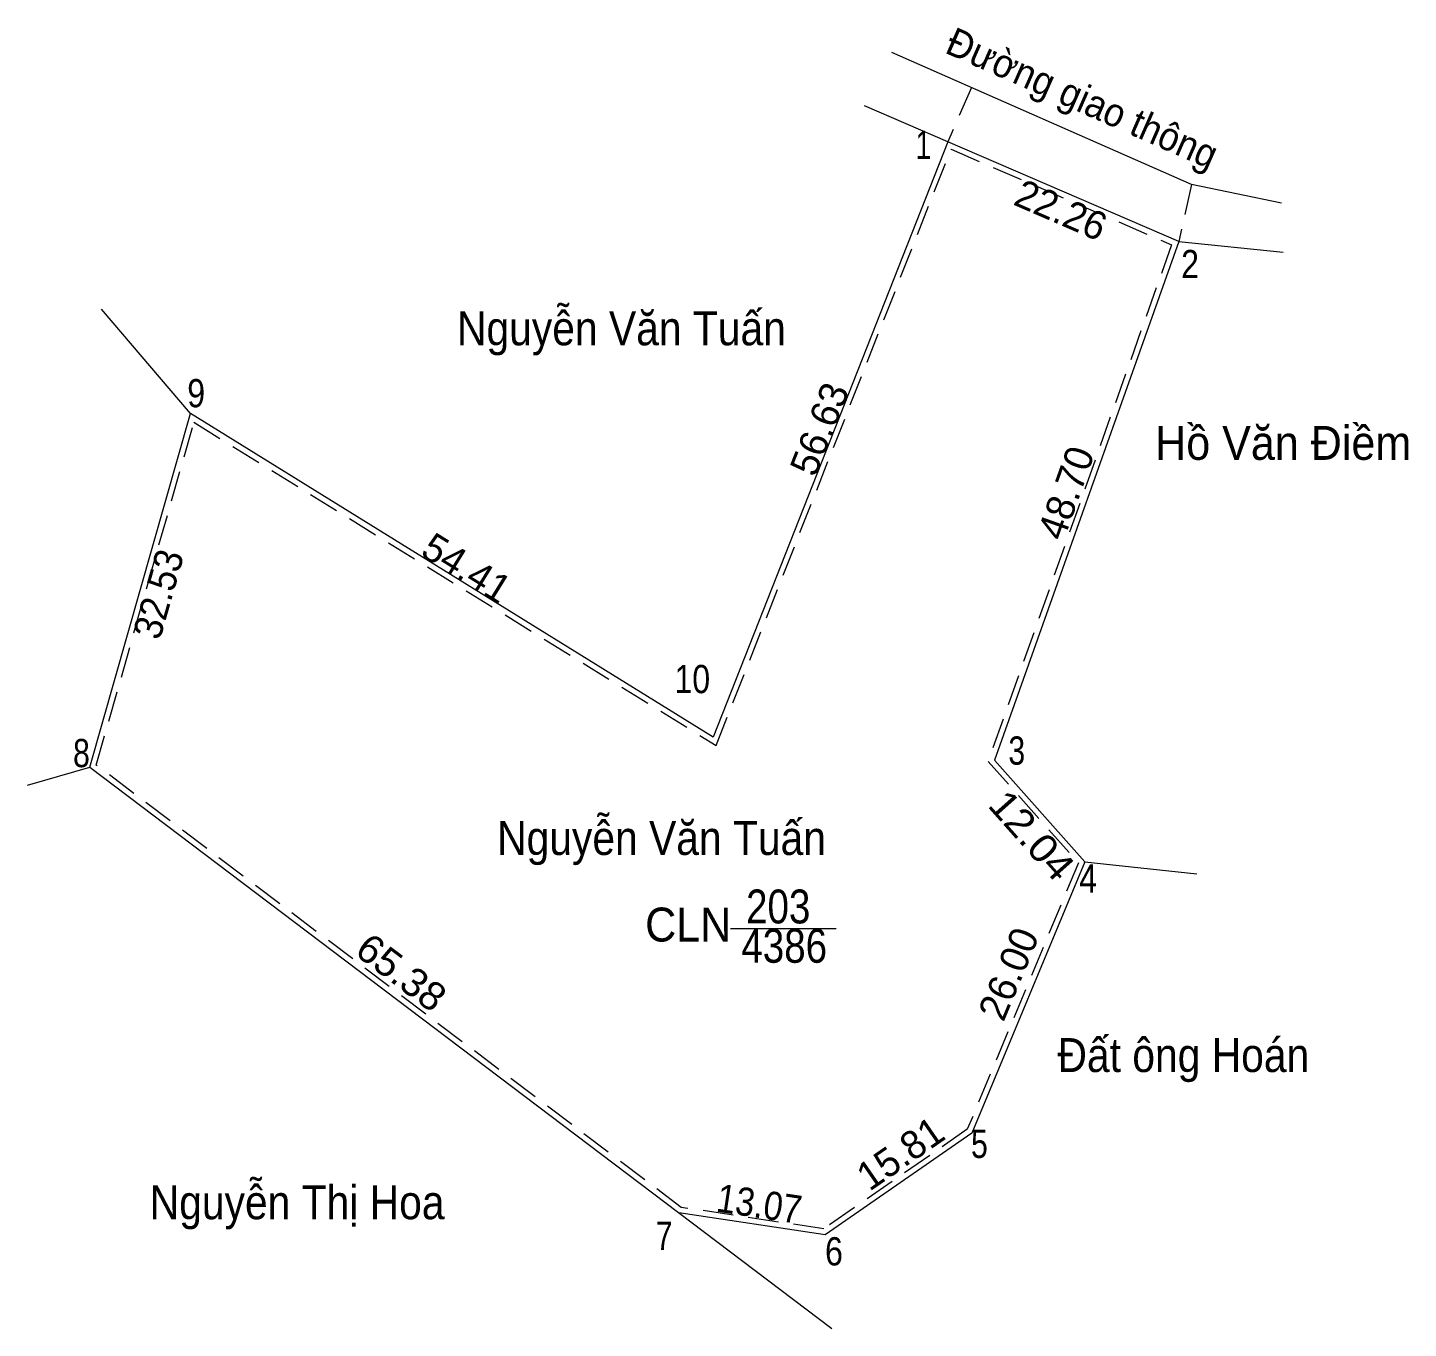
# Model space of a CAD drawing. Header units: metres. Extents: x 535942 to 537226, y 1849719 to 1849955.
# Drawn here: x 536760.2 to 536882.4, y 1849839.7 to 1849954.8 of the extents above; entities that cross this region are included whole.
import ezdxf
from ezdxf.enums import TextEntityAlignment as Align

# ---------------------------------------------------------------- set-up
doc = ezdxf.new("R2010")
doc.units = ezdxf.units.M
doc.header["$LTSCALE"] = 0.9
doc.linetypes.add('MEDIUM_DASHED', pattern=[4.5, 3, -1.5])
for name, color, linetype, lineweight in [('1', 7, 'MEDIUM_DASHED', 13), ('2', 7, 'Continuous', 13), ('42', 7, 'MEDIUM_DASHED', 13), ('63', 7, 'Continuous', 13)]:
    doc.layers.add(name, color=color, linetype=linetype, lineweight=lineweight)

msp = doc.modelspace()

# ---------------------------------------------------------------- linework, layer by layer
at = {"layer": '1'}
msp.add_lwpolyline([(536841.88, 1849944.06), (536861.4, 1849935.61), (536845.16, 1849889.88), (536853.15, 1849880.89), (536843.32, 1849857.32), (536830.61, 1849848.51), (536818, 1849850.41), (536766.23, 1849889.56), (536774.87, 1849919.89), (536821.09, 1849891.29)], close=True, dxfattribs=at)
at = {"layer": '2'}
for p, q in [((536863.16, 1849940.93), (536836.63, 1849952.63)), ((536871.14, 1849939.28), (536863.16, 1849940.93)), ((536862.03, 1849935.88), (536871.28, 1849934.96)), ((536760.15, 1849887.78), (536765.66, 1849889.37)), ((536765.66, 1849889.37), (536831.32, 1849839.7)), ((536822.35, 1849875.08), (536831.71, 1849875.08))]:
    msp.add_line(p, q, dxfattribs=at)
for points in [[(536862.03, 1849935.88), (536841.6, 1849944.72), (536834.23, 1849947.91)], [(536841.6, 1849944.72), (536820.84, 1849892.03), (536774.57, 1849920.66)], [(536862.03, 1849935.88), (536845.73, 1849889.99), (536853.73, 1849880.99), (536863.63, 1849879.94)], [(536765.66, 1849889.37), (536774.57, 1849920.66), (536766.69, 1849929.9)], [(536853.73, 1849880.99), (536843.73, 1849856.99), (536830.73, 1849847.99), (536817.8, 1849849.93)]]:
    msp.add_lwpolyline(points, dxfattribs=at)
at = {"layer": '42'}
for p, q in [((536843.68, 1849949.52), (536841.6, 1849944.72)), ((536863.16, 1849940.93), (536862.03, 1849935.88))]:
    msp.add_line(p, q, dxfattribs=at)

# ---------------------------------------------------------------- texts
at = {"layer": '2'}
for s, width, p in [('Nguyễn Văn Tuấn', 0.9, (536812.71, 1849926.71)), ('Hồ Văn Điềm', 0.95, (536871.28, 1849916.57)), ('Nguyễn Văn Tuấn', 0.9, (536816.26, 1849881.6)), ('203', 0.85, (536826.585, 1849875.54)), ('4386', 0.85, (536827.115, 1849872.06)), ('Đất ông Hoán', 0.9, (536862.445, 1849862.39)), ('Nguyễn Thị Hoa', 0.9, (536784.005, 1849849.36))]:
    msp.add_text(s, height=3, dxfattribs=dict(at, width=width)).set_placement(p, align=Align.CENTER)
at = {"layer": '2', "width": 0.95}
msp.add_text('CLN', height=3, dxfattribs=at).set_placement((536822.43, 1849873.94), align=Align.RIGHT)
at = {"layer": '63'}
for s, rotation, width, p in [('Đường giao thông', 336.202, 0.95, (536853.0056, 1849947.4462)), ('32.53', 74.105, 0.95, (536772.9343, 1849904.3527)), ('12.04', 311.634, 1.1, (536848.0907, 1849882.5055)), ('65.38', 322.895, 1.05, (536792.4809, 1849870.2086)), ('13.07', 351.467, 0.9, (536824.7295, 1849849.4904))]:
    msp.add_text(s, height=2.5, rotation=rotation, dxfattribs=dict(at, width=width)).set_placement(p, align=Align.CENTER)
for s, width, p in [(' 1', 0.75, (536840.13, 1849943.19)), (' 2', 0.85, (536863.83, 1849932.65)), (' 9', 0.85, (536775.86, 1849921.22)), (' 10', 0.85, (536820.56, 1849895.92)), (' 8', 0.8, (536765.66, 1849889.37)), (' 3', 0.8, (536848.44, 1849889.59)), (' 4', 0.85, (536854.8, 1849878.27)), (' 5', 0.8, (536845.14, 1849854.78)), (' 7', 0.8, (536817.23, 1849846.65)), (' 6', 0.85, (536832.31, 1849845.27))]:
    msp.add_text(s, height=2.5, dxfattribs=dict(at, width=width)).set_placement(p, align=Align.RIGHT)
for s, rotation, p in [('22.26', 336.602, (536851.1236, 1849937.5355)), ('56.63', 68.495, (536831.3981, 1849918.8468)), ('48.70', 70.445, (536853.2328, 1849913.2366)), ('54.41', 328.252, (536798.3573, 1849905.9356)), ('26.00', 67.38, (536848.1276, 1849870.6042)), ('15.81', 34.695, (536838.1035, 1849854.1609))]:
    msp.add_text(s, height=2.5, rotation=rotation, dxfattribs=at).set_placement(p, align=Align.CENTER)

doc.saveas('drawing.dxf')
